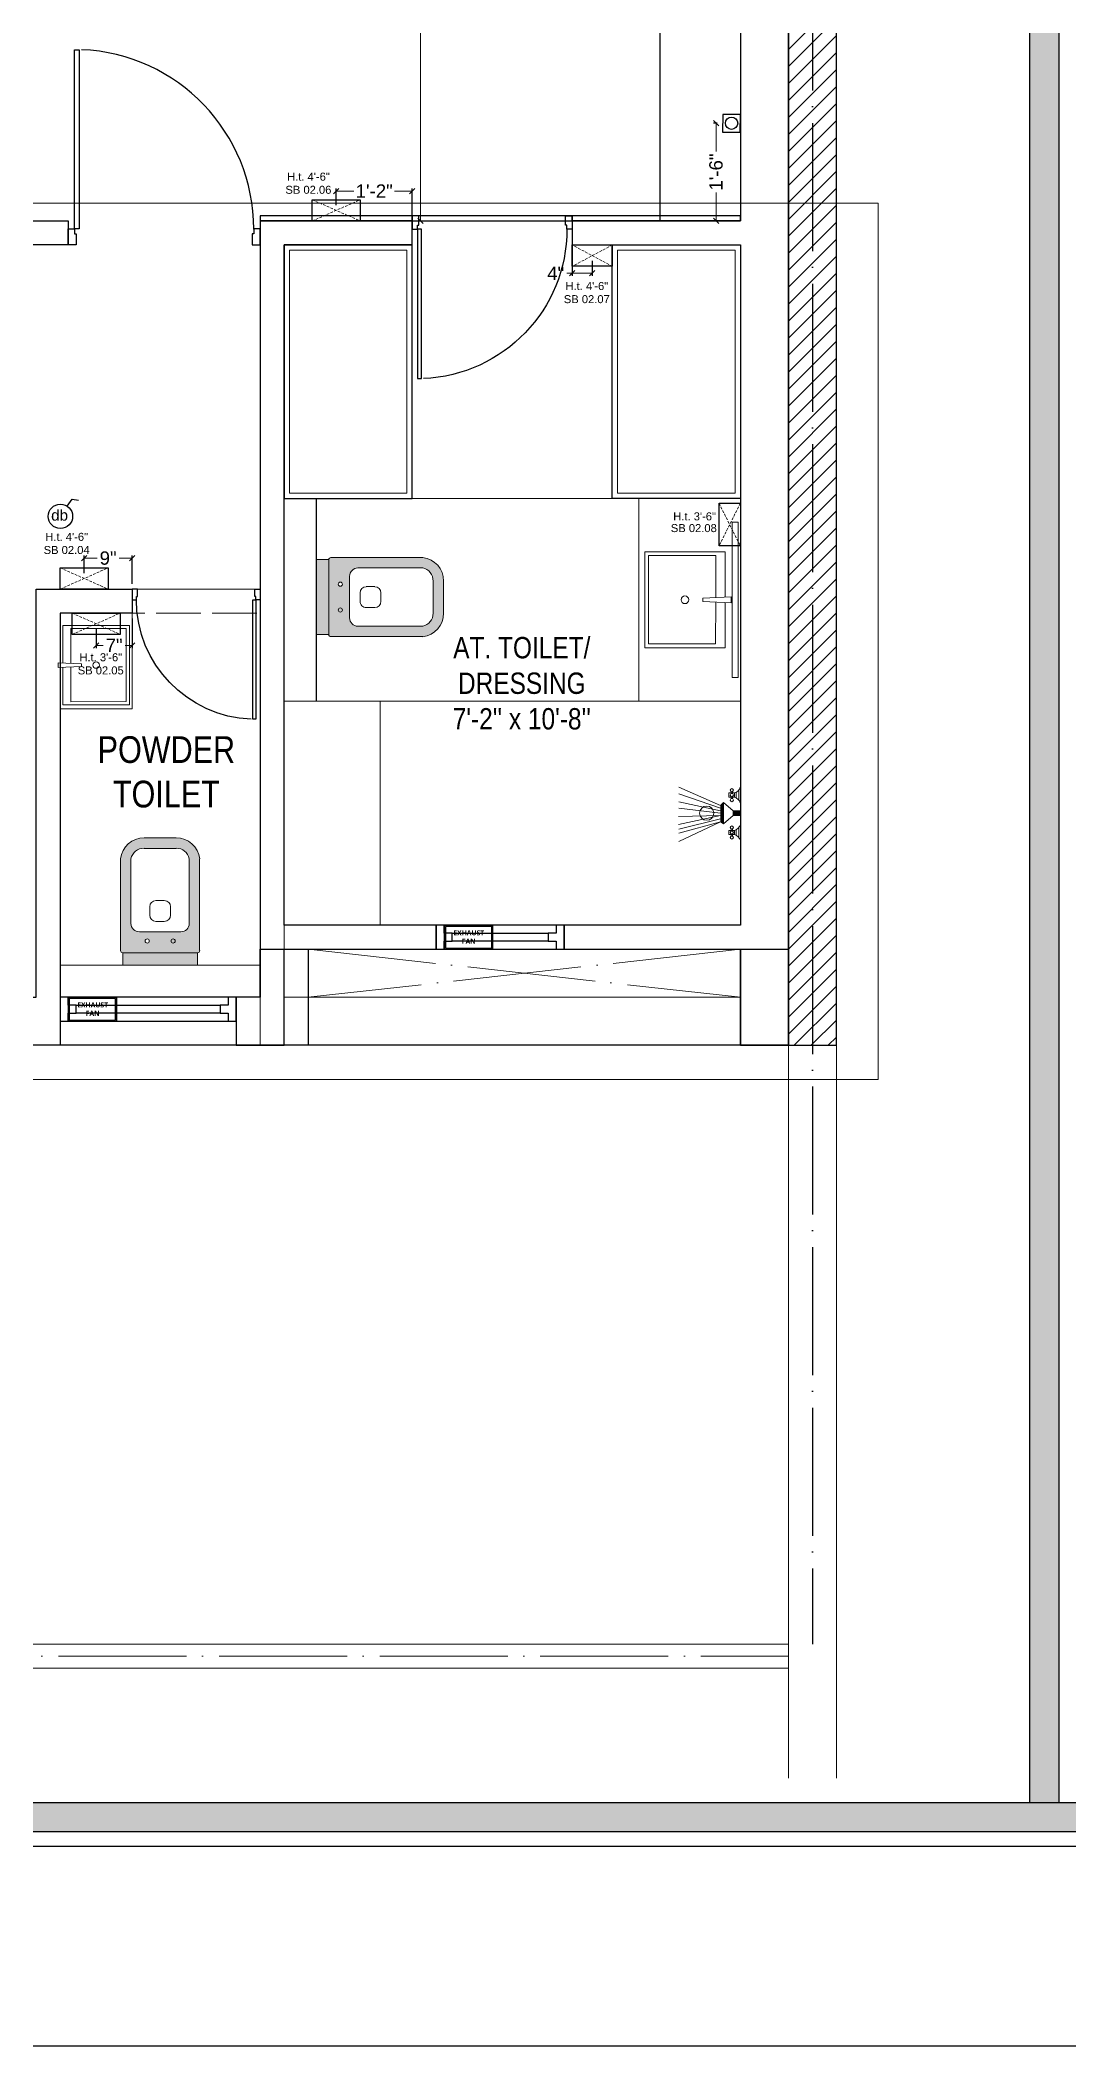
# Model space of a CAD drawing. Header units: millimetres. Extents: x 56222 to 3066687, y -650199 to -121287.
# Drawn here: x 142458 to 142650.9, y -177505.9 to -177130 of the extents above; entities that cross this region are included whole.
import ezdxf

# ---------------------------------------------------------------- set-up
doc = ezdxf.new("R2010")
doc.units = ezdxf.units.MM
doc.header["$MEASUREMENT"] = 0
doc.header["$PDMODE"] = 35
for name, pattern in [('ACAD_ISO02W100', [15, 12, -3]), ('ACAD_ISO04W100', [30, 24, -3, 0, -3]), ('DASHED', [0.75, 0.5, -0.25]), ('DASHED2', [0.375, 0.25, -0.125])]:
    doc.linetypes.add(name, pattern=pattern)
doc.layers.get('Defpoints').update_dxf_attribs({"color": 220})
doc.layers.add('AR DOOR', color=40, linetype='Continuous')
doc.layers.add('AR ELE-5', color=134, linetype='Continuous')
for name, color, linetype, lineweight in [('COLUMN', 1, 'Continuous', 30), ('dim05', 1, 'Continuous', 13), ('el', 7, 'Continuous', 20), ('ELEC-wires', 1, 'DASHED2', 13), ('Electrical', 84, 'Continuous', 30), ('ELEVATION ( SPIRAL STAIR )', 250, 'Continuous', 9), ('FIRST FLOOR ( TEXT )', 7, 'Continuous', 9), ('FURNITURE', 32, 'Continuous', 9), ('GROUND FLOOR', 7, 'Continuous', 9), ('GROUND FLOOR  ( HATCH )', 251, 'Continuous', 9), ('GROUND FLOOR  ( PLINE )', 251, 'Continuous', 30), ('Labelling', 1, 'Continuous', 25), ('NAME PLATE', 7, 'Continuous', 25), ('SECOND FLOOR', 7, 'Continuous', 9), ('SECOND FLOOR  ( PLINE )', 251, 'Continuous', 30), ('SECOND FLOOR ( PLine )', 7, 'Continuous', 30), ('SECOND FLOOR ( TEXT )', 7, 'Continuous', 9), ('UTILITY', 48, 'Continuous', 9), ('wall', 7, 'Continuous', 30), ('X_PLOT', 1, 'Continuous', 9), ('XX~SLAB ( BEAM )~ ( DIM )', 7, 'Continuous', 9), ('XX~STR BEAM', 5, 'ACAD_ISO02W100', 9)]:
    doc.layers.add(name, color=color, linetype=linetype, lineweight=lineweight)
doc.layers.add('XX~SLAB ( PLINE )', color=251, linetype='Continuous', plot=False)
doc.styles.add('Arial', font='arial.ttf')
doc.styles.add("Cn_BT_0'-0", font='swissc.ttf')
doc.styles.add('KATHA', font='swissc.ttf')
doc.styles.get("Standard").update_dxf_attribs({"font": 'arial.ttf', "height": 6})
doc.dimstyles.new('ISO-25', dxfattribs={"dimtxt": 2.5, "dimasz": 1, "dimexe": 0.5, "dimexo": 1, "dimtad": 0, "dimdec": 1, "dimlunit": 4, "dimtxsty": 'Standard', "dimblk": 'OBLIQUE', "dimcen": 2.5, "dimclrd": 1, "dimclre": 1, "dimclrt": 5, "dimadec": 0, "dimazin": 0, "dimtfac": 1, "dimtdec": 1, "dimtmove": 0, "dimatfit": 3, "dimfxl": 1, "dimlwd": -1, "dimarcsym": 0})

# ---------------------------------------------------------------- blocks, each defined once
blk = doc.blocks.new('LAYOUT FILE')
at = {"layer": 'NAME PLATE', "true_color": 0xd39e00}
h = blk.add_hatch(color=42, dxfattribs=at)
h.paths.add_polyline_path([(3346889.83, -513806.18), (3346889.83, -514260.7), (3347535.56, -514260.7), (3347535.56, -513806.18)])
h.paths.add_polyline_path([(3346894.36, -513810.71), (3347531.03, -513810.71), (3347531.03, -514256.17), (3346894.36, -514256.17)], flags=16)
blk.add_hatch(color=42, dxfattribs=at).paths.add_polyline_path([(3347433.6, -514256.17), (3347438.13, -514256.17), (3347438.13, -513806.18), (3347433.6, -513806.18)])
at = {"layer": 'NAME PLATE', "color": 42, "true_color": 0xd39e00}
for points in [[(3346887.56, -513803.91), (3347537.83, -513803.91), (3347537.83, -514262.96), (3346887.56, -514262.96)], [(3346889.83, -513806.18), (3347535.56, -513806.18), (3347535.56, -514260.7), (3346889.83, -514260.7)], [(3347433.6, -514256.17), (3347433.6, -513806.18), (3347438.13, -513806.18), (3347438.13, -514256.17)], [(3346894.36, -513810.71), (3347531.03, -513810.71), (3347531.03, -514256.17), (3346894.36, -514256.17)]]:
    blk.add_lwpolyline(points, close=True, dxfattribs=at)
blk = doc.blocks.new('A$C3EC62B37')
at = {"layer": 'FURNITURE', "lineweight": 30, "ltscale": 0.25, "true_color": 0xffffff}
h = blk.add_hatch(color=7, dxfattribs=at)
h.dxf.hatch_style = 1
h.paths.add_polyline_path([(-12.22, 0), (-12.22, 2.35), (-26.26, 2.35), (-26.26, 0)])
h.paths.add_polyline_path([(-26.26, 2.35), (-12.22, 2.35, 0.414214), (-11.83, 2.74), (-11.83, 19.96, 0.388639), (-16.24, 23.87), (-22.38, 23.87, 0.379499), (-26.65, 19.96), (-26.65, 2.74, 0.414214)])
h.paths.add_polyline_path([(-15.35, 6.26), (-23.13, 6.26, -0.414214), (-24.7, 7.83), (-24.7, 19.96, -0.349567), (-22.37, 21.91), (-16.24, 21.91, -0.364948), (-13.78, 19.96), (-13.78, 7.83, -0.414214)], flags=16)
h.paths.add_polyline_path([(-18.46, 8.22), (-20.02, 8.22, -0.414214), (-21.2, 9.39), (-21.2, 10.96, -0.414214), (-20.02, 12.13), (-18.46, 12.13, -0.414214), (-17.28, 10.96), (-17.28, 9.39, -0.414214)], flags=0)
h.paths.add_polyline_path([(-22.06, 4.53, -1), (-21.27, 4.53, -1)], flags=16)
at = {"layer": 'FURNITURE', "color": 0, "linetype": 'ByBlock', "lineweight": -2}
for p, q in [((-22.24, 23.87), (-16.24, 23.87)), ((-26.65, 2.74), (-26.65, 19.96)), ((-24.7, 7.83), (-24.7, 19.96)), ((-22.24, 21.91), (-16.24, 21.91)), ((-13.78, 7.83), (-13.78, 19.96)), ((-11.83, 2.74), (-11.83, 19.96)), ((-20.02, 12.13), (-18.46, 12.13)), ((-21.2, 9.39), (-21.2, 10.96)), ((-20.02, 8.22), (-18.46, 8.22)), ((-17.28, 9.39), (-17.28, 10.96)), ((-23.13, 6.26), (-15.35, 6.26)), ((-26.26, 2.35), (-12.22, 2.35)), ((-26.26, 2.35), (-26.26, 0)), ((-26.26, 0), (-12.22, 0)), ((-26.26, 0), (-12.22, 0)), ((-12.22, 2.35), (-12.22, 0))]:
    blk.add_line(p, q, dxfattribs=at)
for centre in [(-21.66, 4.53), (-16.81, 4.53)]:
    blk.add_circle(centre, 0.391, dxfattribs=at)
for centre, radius, start, end in [((-22.31, 19.5), 4.37, 89.0873, 174.0395), ((-16.17, 19.5), 4.37, 5.9605, 90.9127), ((-22.31, 19.48), 2.44, 88.437, 168.6348), ((-16.17, 19.48), 2.44, 11.3652, 91.563), ((-20.02, 10.96), 1.17, 90, 180), ((-18.46, 10.96), 1.17, 0, 90), ((-23.13, 7.83), 1.57, 180, 270), ((-20.02, 9.39), 1.17, 180, 270), ((-18.46, 9.39), 1.17, 270, 0), ((-15.35, 7.83), 1.57, 270, 0), ((-26.26, 2.74), 0.391, 180, 270), ((-12.22, 2.74), 0.391, 270, 0)]:
    blk.add_arc(centre, radius, start, end, dxfattribs=at)
blk = doc.blocks.new('*U356')
for points in [[(-40, 0), (0, 0), (0, 30), (10, 30), (10, 100), (-40, 100)], [(0, 0), (0, -1120), (30, -1120), (30, 0)], [(1160, 0), (1120, 0), (1120, 30), (1110, 30), (1110, 100), (1160, 100)]]:
    blk.add_lwpolyline(points, close=True)
at = {"layer": 'AR ELE-5', "linetype": 'ByBlock', "ltscale": 15}
blk.add_arc((-2, 1), 1122, 272.373, 359.9653, dxfattribs=at)
blk = doc.blocks.new('*U256')
for points in [[(-1160, 0), (-1120, 0), (-1120, 30), (-1110, 30), (-1110, 100), (-1160, 100)], [(0, 0), (0, -1120), (-30, -1120), (-30, 0)], [(40, 0), (0, 0), (0, 30), (-10, 30), (-10, 100), (40, 100)]]:
    blk.add_lwpolyline(points, close=True)
at = {"layer": 'AR ELE-5', "linetype": 'ByBlock', "ltscale": 15}
blk.add_arc((2, 1), 1122, 180.0347, 267.627, dxfattribs=at)
blk = doc.blocks.new('*U354')
for points in [[(-1160, 0), (-1120, 0), (-1120, 30), (-1110, 30), (-1110, 100), (-1160, 100)], [(0, 0), (0, -1120), (-30, -1120), (-30, 0)], [(40, 0), (0, 0), (0, 30), (-10, 30), (-10, 100), (40, 100)]]:
    blk.add_lwpolyline(points, close=True)
at = {"layer": 'AR ELE-5', "linetype": 'ByBlock', "ltscale": 15}
blk.add_arc((2, 1), 1122, 180.0347, 267.627, dxfattribs=at)
blk = doc.blocks.new('A$C07311617')
at = {"layer": 'UTILITY'}
h = blk.add_hatch(color=7, dxfattribs=at)
h.paths.add_polyline_path([(-3.13, 2.02), (-3.13, 0), (-3.74, 0), (-3.74, 0.46), (-3.74, 1.42)])
h.paths.add_polyline_path([(-3.13, 0), (-3.13, -0.46), (-3.13, -2.02), (-3.74, -1.59), (-3.74, -0.46), (-3.74, 0)])
h = blk.add_hatch(color=7, dxfattribs=at)
h.paths.add_polyline_path([(0, 0.46), (0, 0), (-1.35, 0), (-1.35, 0.46)])
h.paths.add_polyline_path([(0, 0), (0, -0.46), (-1.35, -0.46), (-1.35, 0)])
at = {"layer": 'UTILITY', "color": 7}
for p, q in [((-3.74, 1.42), (-11.52, 4.9)), ((-1.74, 3.79), (-1.74, 4.05)), ((-1.47, 3.79), (-1.47, 4.05)), ((-0.8, 3.9), (-0.8, 2.88)), ((-0.27, 2.44), (-0.27, 4.33)), ((-3.74, 0.94), (-11.52, 3.66)), ((-3.74, 0.46), (-11.52, 2.15)), ((-3.74, 0), (-11.52, 0.93)), ((-3.13, 2.02), (-3.74, 1.42)), ((-3.13, -0.46), (-3.13, 2.02)), ((-1.35, 0.46), (-3.13, 2.02)), ((-3.13, 0.46), (-3.13, 1.42)), ((-1.74, 2.99), (-1.74, 2.72)), ((-1.47, 2.99), (-1.47, 2.72)), ((-1.35, -0.46), (-1.35, 0.46)), ((-1.35, 0.46), (0, 0.46)), ((0, -0.46), (0, 0.46)), ((-3.74, -0.46), (-11.62, -0.61)), ((-3.74, -0.46), (-11.57, -2.09)), ((-3.74, -1.03), (-11.52, -2.96)), ((-3.74, -1.59), (-11.52, -5.3)), ((-3.74, -1.59), (-11.52, -3.73)), ((-3.74, -1.59), (-3.13, -2.02)), ((-3.13, -0.46), (-3.13, -2.02)), ((-1.35, -0.46), (-3.13, -2.02)), ((-1.74, -3.22), (-1.74, -2.95)), ((-1.47, -3.22), (-1.47, -2.95)), ((-1.35, -0.46), (0, -0.46)), ((-0.8, -4.13), (-0.8, -3.11)), ((-0.27, -2.68), (-0.27, -4.56)), ((-1.74, -4.02), (-1.74, -4.29)), ((-1.47, -4.02), (-1.47, -4.29))]:
    blk.add_line(p, q, dxfattribs=at)
for points in [[(-1.07, 2.99), (-2.14, 2.99), (-2.14, 3.79), (-1.07, 3.79)], [(-1.07, -3.22), (-2.14, -3.22), (-2.14, -4.02), (-1.07, -4.02)]]:
    blk.add_lwpolyline(points, close=True, dxfattribs=at)
for points in [[(-1.35, 0.46), (-3.13, 2.02)], [(-3.13, -2.02), (-1.35, -0.46)]]:
    blk.add_lwpolyline(points, dxfattribs=at)
for centre, radius in [((-1.6, 4.32), 0.298), ((-6.31, 0), 1.33), ((-1.6, 3.39), 0.298), ((-1.6, 2.45), 0.298), ((-1.6, -2.69), 0.298), ((-1.6, -3.62), 0.298), ((-1.6, -4.55), 0.298)]:
    blk.add_circle(centre, radius, dxfattribs=at)
for centre, start, end in [((-1.47, 5.26), 285.2551, 344.7449), ((-1.47, 1.52), 15.2551, 74.7449), ((-1.47, -1.75), 285.2551, 344.7449), ((-1.47, -5.49), 15.2551, 74.7449)]:
    blk.add_arc(centre, 1.52, start, end, dxfattribs=at)
blk = doc.blocks.new('_Oblique')
at = {"layer": 'wall', "color": 0, "lineweight": -2}
blk.add_line((-0.5, -0.5), (0.5, 0.5), dxfattribs=at)
blk = doc.blocks.new('*D424')
at = {"layer": 'Defpoints', "color": 0, "lineweight": 0, "transparency": 16777216}
for p in [(142584.72, -177145.56), (142585.96, -177145.56), (142574.23, -177163.89)]:
    blk.add_point(p, dxfattribs=at)
at = {"layer": 'dim05', "color": 1, "linetype": 'Continuous', "lineweight": -2, "transparency": 16777216}
for p, q in [((142584.96, -177145.56), (142584.22, -177145.56)), ((142575.23, -177163.89), (142585.22, -177163.89))]:
    blk.add_line(p, q, dxfattribs=at)
at = {"layer": 'dim05', "color": 1, "linetype": 'Continuous', "transparency": 16777216}
for p, q in [((142584.72, -177145.56), (142584.72, -177150.89)), ((142584.72, -177163.89), (142584.72, -177158.55))]:
    blk.add_line(p, q, dxfattribs=at)
at = {"layer": 'dim05', "color": 1, "transparency": 16777216}
for p, rotation in [((142584.72, -177145.56), 90), ((142584.72, -177163.89), 270)]:
    blk.add_blockref('_Oblique', p, dxfattribs=dict(at, rotation=rotation))
at = {"layer": 'dim05', "color": 5, "lineweight": 25, "transparency": 16777216, "insert": (142584.72, -177154.72), "char_height": 2.5, "attachment_point": 5, "rotation": 90, "style": 'Arial'}
blk.add_mtext('1\'-6"', dxfattribs=at)
blk = doc.blocks.new('6616')
at = {"color": 242, "linetype": 'DASHED', "true_color": 0xcd2027}
for p, q in [((386784.79, -36915.77), (386775.78, -36911.78)), ((386784.79, -36911.78), (386775.78, -36915.77))]:
    blk.add_line(p, q, dxfattribs=at)
at = {"layer": 'ELEC-wires', "color": 5, "linetype": 'ByBlock', "lineweight": 30, "ltscale": 4}
blk.add_lwpolyline([(386775.78, -36911.78), (386784.79, -36911.78), (386784.79, -36915.77), (386775.78, -36915.77)], close=True, dxfattribs=at)
blk = doc.blocks.new('*D490')
at = {"layer": 'Defpoints', "color": 0, "lineweight": 0, "transparency": 16777216}
for p in [(142529.34, -177088.14), (142532.28, -177088.14, -0.13), (142527.78, -177163.89, -0.13)]:
    blk.add_point(p, dxfattribs=at)
at = {"layer": 'dim05', "color": 1, "linetype": 'Continuous', "lineweight": -2, "transparency": 16777216}
for p, q in [((142531.28, -177088.14), (142528.84, -177088.14)), ((142528.78, -177163.89), (142529.84, -177163.89))]:
    blk.add_line(p, q, dxfattribs=at)
at = {"layer": 'dim05', "color": 1, "linetype": 'Continuous', "transparency": 16777216}
for p, q in [((142529.34, -177088.14), (142529.34, -177118.11)), ((142529.34, -177163.89), (142529.34, -177126.01))]:
    blk.add_line(p, q, dxfattribs=at)
at = {"layer": 'dim05', "color": 1, "transparency": 16777216}
for p, rotation in [((142529.34, -177088.14), 90), ((142529.34, -177163.89), 270)]:
    blk.add_blockref('_Oblique', p, dxfattribs=dict(at, rotation=rotation))
at = {"layer": 'dim05', "color": 5, "lineweight": 25, "transparency": 16777216, "insert": (142529.34, -177122.06), "char_height": 2.5, "attachment_point": 5, "rotation": 90, "style": 'Arial'}
blk.add_mtext('6\'-4"', dxfattribs=at)
blk = doc.blocks.new('*D497')
at = {"layer": 'Defpoints', "color": 0, "lineweight": 0, "transparency": 16777216}
for p in [(142475.28, -177227.09), (142466.28, -177230.9, -0.13), (142475.28, -177232.89, -0.13)]:
    blk.add_point(p, dxfattribs=at)
at = {"layer": 'dim05', "color": 1, "linetype": 'Continuous', "lineweight": -2, "transparency": 16777216}
for p, q in [((142466.28, -177229.9), (142466.28, -177226.59)), ((142475.28, -177231.89), (142475.28, -177226.59))]:
    blk.add_line(p, q, dxfattribs=at)
at = {"layer": 'dim05', "color": 1, "linetype": 'Continuous', "transparency": 16777216}
for p, q in [((142466.28, -177227.09), (142468.72, -177227.09)), ((142475.28, -177227.09), (142472.84, -177227.09))]:
    blk.add_line(p, q, dxfattribs=at)
at = {"layer": 'dim05', "color": 1, "transparency": 16777216, "rotation": 180}
blk.add_blockref('_Oblique', (142466.28, -177227.09), dxfattribs=at)
at = {"layer": 'dim05', "color": 1, "transparency": 16777216}
blk.add_blockref('_Oblique', (142475.28, -177227.09), dxfattribs=at)
at = {"layer": 'dim05', "color": 5, "lineweight": 25, "transparency": 16777216, "insert": (142470.78, -177227.09), "char_height": 2.5, "attachment_point": 5, "style": 'Arial'}
blk.add_mtext('9"', dxfattribs=at)
blk = doc.blocks.new('*D498')
at = {"layer": 'Defpoints', "color": 0, "lineweight": 0, "transparency": 16777216}
for p in [(142527.78, -177158.28), (142513.53, -177161.9, -0.13), (142527.78, -177163.89, -0.13)]:
    blk.add_point(p, dxfattribs=at)
at = {"layer": 'dim05', "color": 1, "linetype": 'Continuous', "lineweight": -2, "transparency": 16777216}
for p, q in [((142513.53, -177160.9), (142513.53, -177157.78)), ((142527.78, -177162.89), (142527.78, -177157.78))]:
    blk.add_line(p, q, dxfattribs=at)
at = {"layer": 'dim05', "color": 1, "linetype": 'Continuous', "transparency": 16777216}
for p, q in [((142513.53, -177158.28), (142516.82, -177158.28)), ((142527.78, -177158.28), (142524.48, -177158.28))]:
    blk.add_line(p, q, dxfattribs=at)
at = {"layer": 'dim05', "color": 1, "transparency": 16777216, "rotation": 180}
blk.add_blockref('_Oblique', (142513.53, -177158.28), dxfattribs=at)
at = {"layer": 'dim05', "color": 1, "transparency": 16777216}
blk.add_blockref('_Oblique', (142527.78, -177158.28), dxfattribs=at)
at = {"layer": 'dim05', "color": 5, "lineweight": 25, "transparency": 16777216, "insert": (142520.65, -177158.28), "char_height": 2.5, "attachment_point": 5, "style": 'Arial'}
blk.add_mtext('1\'-2"', dxfattribs=at)
blk = doc.blocks.new('*D501')
at = {"layer": 'Defpoints', "color": 0, "lineweight": 0, "transparency": 16777216}
for p in [(142468.53, -177239.38, -0.13), (142475.28, -177237.39, -0.13), (142475.28, -177243.43)]:
    blk.add_point(p, dxfattribs=at)
at = {"layer": 'dim05', "color": 1, "linetype": 'Continuous', "lineweight": -2, "transparency": 16777216}
for p, q in [((142468.53, -177240.38), (142468.53, -177243.93)), ((142475.28, -177238.39), (142475.28, -177243.93))]:
    blk.add_line(p, q, dxfattribs=at)
at = {"layer": 'dim05', "color": 1, "linetype": 'Continuous', "transparency": 16777216}
for p, q in [((142468.53, -177243.43), (142469.85, -177243.43)), ((142475.28, -177243.43), (142473.96, -177243.43))]:
    blk.add_line(p, q, dxfattribs=at)
at = {"layer": 'dim05', "color": 1, "transparency": 16777216, "rotation": 180}
blk.add_blockref('_Oblique', (142468.53, -177243.43), dxfattribs=at)
at = {"layer": 'dim05', "color": 1, "transparency": 16777216}
blk.add_blockref('_Oblique', (142475.28, -177243.43), dxfattribs=at)
at = {"layer": 'dim05', "color": 5, "lineweight": 25, "transparency": 16777216, "insert": (142471.9, -177243.43), "char_height": 2.5, "attachment_point": 5, "style": 'Arial'}
blk.add_mtext('7"', dxfattribs=at)
blk = doc.blocks.new('A$C1B9B2090')
at = {"layer": 'Electrical', "ltscale": 10}
blk.add_line((0, 4.97), (10.08, 4.97), dxfattribs=at)
at = {"layer": 'Electrical', "ltscale": 2}
for points in [[(0, 0), (10.08, 0), (10.08, 4.97), (0, 4.97)], [(0.25, 0.25), (9.83, 0.25), (9.83, 4.72), (0.25, 4.72)]]:
    blk.add_lwpolyline(points, close=True, dxfattribs=at)
at = {"layer": 'Electrical', "ltscale": 2, "insert": (1.5, 3.92), "char_height": 1.05, "width": 7.1646, "attachment_point": 1}
blk.add_mtext('\\pxqc;{\\fMalgun Gothic|b1|i0|c0|p34;\\W5.565;\\C0;\\W1;EXHAUST \\P\\W7.7995;\\W1;FAN}', dxfattribs=at)
blk = doc.blocks.new('*D502')
at = {"layer": 'Defpoints', "color": 0, "lineweight": 0, "transparency": 16777216}
for p in [(142557.78, -177167.44, -0.13), (142561.53, -177170.39, -0.13), (142557.78, -177173.7)]:
    blk.add_point(p, dxfattribs=at)
at = {"layer": 'dim05', "color": 1, "linetype": 'Continuous', "lineweight": -2, "transparency": 16777216}
for p, q in [((142557.78, -177168.44), (142557.78, -177174.2)), ((142561.53, -177171.39), (142561.53, -177174.2))]:
    blk.add_line(p, q, dxfattribs=at)
at = {"layer": 'dim05', "color": 1, "linetype": 'Continuous', "transparency": 16777216}
for p, q in [((142557.78, -177173.7), (142556.78, -177173.7)), ((142561.53, -177173.7), (142557.78, -177173.7))]:
    blk.add_line(p, q, dxfattribs=at)
at = {"layer": 'dim05', "color": 1, "transparency": 16777216, "rotation": 180}
blk.add_blockref('_Oblique', (142557.78, -177173.7), dxfattribs=at)
at = {"layer": 'dim05', "color": 1, "transparency": 16777216}
blk.add_blockref('_Oblique', (142561.53, -177173.7), dxfattribs=at)
at = {"layer": 'dim05', "color": 5, "lineweight": 25, "transparency": 16777216, "insert": (142554.67, -177173.7), "char_height": 2.5, "attachment_point": 5, "style": 'Arial'}
blk.add_mtext('4"', dxfattribs=at)

msp = doc.modelspace()

# ---------------------------------------------------------------- hatches: boundary and pattern name
at = {"layer": 'GROUND FLOOR  ( HATCH )'}
h = msp.add_hatch(dxfattribs=at)
h.set_pattern_fill('ANSI31', color=6, scale=18, style=0)
h.set_pattern_definition([(45, (26066.5937, -14699.215), (-1.590990258, 1.590990258), [])])
h.paths.add_polyline_path([(142607.2796, -176974.8895), (142598.2796, -176974.8895), (142598.2796, -177318.3895), (142607.2796, -177318.3895)])

# ---------------------------------------------------------------- linework, layer by layer
at = {"layer": 'COLUMN', "elevation": -0.1256}
msp.add_lwpolyline([(142499.2796, -177309.3895), (142499.2796, -177300.3895), (142508.2796, -177300.3895), (142508.2796, -177318.3895), (142499.2796, -177318.3895)], dxfattribs=at)
msp.add_lwpolyline([(142589.2796, -177300.3895), (142598.2796, -177300.3895), (142598.2796, -177318.3895), (142589.2796, -177318.3895)], close=True, dxfattribs=at)
at = {"layer": 'ELEVATION ( SPIRAL STAIR )', "color": 5, "elevation": -0.1256}
msp.add_lwpolyline([(142587.7324, -177249.4491), (142588.8889, -177249.4491), (142588.8889, -177220.3502), (142587.7324, -177220.3502)], close=True, dxfattribs=at)
at = {"layer": 'FURNITURE', "lineweight": 30}
for p, q in [((142574.226, -177163.8895, -0.1256), (142574.226, -177128.1872, -0.1256)), ((142527.7796, -177163.8895, -0.1256), (142527.7796, -177162.9278, -0.1256)), ((142557.7796, -177163.8895, -0.1256), (142557.7796, -177162.9278, -0.1256))]:
    msp.add_line(p, q, dxfattribs=at)
at = {"layer": 'FURNITURE'}
msp.add_line((142570.2797, -177253.8895, -0.1256), (142570.2797, -177215.8895, -0.1256), dxfattribs=at)
at = {"layer": 'FURNITURE', "lineweight": 30, "elevation": -0.1256}
for points in [[(142499.2796, -177163.8895), (142589.2796, -177163.8895), (142589.2796, -177162.9278), (142499.2796, -177162.9278)], [(142565.2797, -177168.3895), (142589.2797, -177168.3895), (142589.2797, -177215.8895), (142565.2797, -177215.8895)]]:
    msp.add_lwpolyline(points, close=True, dxfattribs=at)
msp.add_lwpolyline([(142503.7797, -177168.3895), (142503.7797, -177215.8895), (142527.7797, -177215.8895), (142527.7797, -177168.3895), (142503.7797, -177168.3895)], dxfattribs=at)
at = {"layer": 'FURNITURE', "elevation": -0.1256}
for points in [[(142504.7797, -177169.3895), (142504.7797, -177214.8895), (142526.7797, -177214.8895), (142526.7797, -177169.3895)], [(142588.2797, -177169.3895), (142588.2797, -177214.8895), (142566.2797, -177214.8895), (142566.2797, -177169.3895)], [(142582.2385, -177234.6103), (142582.2381, -177235.1819), (142587.5348, -177235.4398), (142587.5356, -177234.3595)], [(142475.2796, -177237.3895), (142461.7796, -177237.3895), (142461.7796, -177255.3484), (142475.2796, -177255.3484)], [(142465.7757, -177246.9072), (142465.776, -177247.3797), (142461.3978, -177247.5928), (142461.3972, -177246.6999)], [(142503.7797, -177253.8895), (142521.7797, -177253.8895), (142521.7797, -177295.8895), (142503.7797, -177295.8895)]]:
    msp.add_lwpolyline(points, close=True, dxfattribs=at)
at = {"layer": 'FURNITURE', "color": 1, "lineweight": 30, "ltscale": 4}
msp.add_lwpolyline([(142463.1265, -177217.3524), (142464.0449, -177216.0278), (142465.2279, -177216.2147)], dxfattribs=at)
at = {"layer": 'FURNITURE', "elevation": -0.1256}
for points in [[(142586.4546, -177235.3872), (142586.4402, -177243.8983), (142571.3462, -177243.8895), (142571.3669, -177225.8895), (142586.4608, -177225.8983), (142586.4553, -177234.4107)], [(142584.6543, -177235.2996), (142584.6402, -177243.1769), (142572.0669, -177243.1698), (142572.0865, -177226.6102), (142584.6599, -177226.6172), (142584.6548, -177234.4959)], [(142462.2907, -177247.5493), (142462.3027, -177254.5843), (142474.7789, -177254.5771), (142474.7618, -177239.6988), (142462.2856, -177239.7061), (142462.2902, -177246.7422)], [(142463.7788, -177247.4769), (142463.7904, -177253.9881), (142474.1832, -177253.9822), (142474.1669, -177240.2945), (142463.7742, -177240.3004), (142463.7784, -177246.8126)]]:
    msp.add_lwpolyline(points, dxfattribs=at)
at = {"layer": 'FURNITURE', "color": 1, "lineweight": 30, "ltscale": 4}
msp.add_circle((142461.8423, -177219.2502), 2.2915, dxfattribs=at)
at = {"layer": 'FURNITURE'}
for centre, radius in [((142578.8932, -177234.8939, -0.1256), 0.7202), ((142468.5408, -177247.1416, -0.1256), 0.5953)]:
    msp.add_circle(centre, radius, dxfattribs=at)
at = {"layer": 'GROUND FLOOR'}
for p, q in [((142598.2796, -176934.8406, -0.1256), (142598.2796, -177455.7734, -0.1256)), ((142607.2796, -176934.8406, -0.1256), (142607.2796, -177455.7734, -0.1256)), ((142503.7797, -177215.8895, -0.1256), (142589.2797, -177215.8895, -0.1256)), ((142503.7797, -177253.8895, -0.1256), (142589.2797, -177253.8895, -0.1256)), ((142102.5296, -177430.6395, -0.1256), (142598.2796, -177430.6395, -0.1256)), ((142098.0296, -177435.1395, -0.1256), (142598.2796, -177435.1395, -0.1256))]:
    msp.add_line(p, q, dxfattribs=at)
at = {"layer": 'GROUND FLOOR', "color": 1, "linetype": 'ACAD_ISO04W100'}
msp.add_line((142602.7796, -176934.8406, -0.1256), (142602.7796, -177318.3895, -0.1256), dxfattribs=at)
at = {"layer": 'GROUND FLOOR', "color": 1, "linetype": 'ACAD_ISO04W100', "elevation": -0.1256}
msp.add_lwpolyline([(142598.2796, -176970.3895), (142100.2796, -176970.3895), (142100.2796, -177432.8895), (142598.2796, -177432.8895)], dxfattribs=at)
at = {"layer": 'GROUND FLOOR', "color": 6, "lineweight": 30, "elevation": -0.1256}
msp.add_lwpolyline([(142607.2796, -176974.8895), (142598.2796, -176974.8895), (142598.2796, -177318.3895), (142607.2796, -177318.3895)], close=True, dxfattribs=at)
at = {"layer": 'GROUND FLOOR  ( PLINE )', "elevation": -0.1256}
msp.add_lwpolyline([(142509.7797, -177215.8895), (142509.7797, -177253.8895)], dxfattribs=at)
at = {"layer": 'Labelling', "lineweight": 0, "ltscale": 10}
msp.add_lwpolyline([(142342.1898, -177160.5352), (142615.098, -177160.5352), (142615.098, -177324.8038), (142342.1898, -177324.8038)], close=True, dxfattribs=at)
at = {"layer": 'SECOND FLOOR'}
for p, q in [((142589.2796, -177012.3895, -0.1256), (142589.2796, -177163.8895, -0.1256)), ((142499.2796, -177163.8895, -0.1256), (142527.7796, -177163.8895, -0.1256)), ((142499.2796, -177168.3895, -0.1256), (142499.2796, -177163.8895, -0.1256)), ((142527.7796, -177163.8895, -0.1256), (142527.7796, -177168.3895, -0.1256)), ((142557.7796, -177163.8895, -0.1256), (142589.2796, -177163.8895, -0.1256)), ((142557.7796, -177163.8895, -0.1256), (142557.7796, -177168.3895, -0.1256)), ((142499.2796, -177168.3895, -0.1256), (142499.2796, -177318.3895, -0.1256)), ((142499.2796, -177168.3895, -0.1256), (142499.2796, -177168.3895, -0.1256)), ((142503.7796, -177168.3895, -0.1256), (142503.7796, -177318.3895, -0.1256)), ((142589.2796, -177168.3895, -0.1256), (142589.2796, -177295.8895, -0.1256)), ((142499.2796, -177232.8895, -0.1256), (142457.2796, -177232.8895, -0.1256)), ((142469.2796, -177237.3895, -0.1256), (142461.7796, -177237.3895, -0.1256)), ((142461.7796, -177237.3895, -0.1256), (142461.7796, -177318.3895, -0.1256)), ((142503.7796, -177295.8895, -0.1256), (142589.2796, -177295.8895, -0.1256)), ((142503.7796, -177300.3895, -0.1256), (142589.2796, -177300.3895, -0.1256)), ((142589.2796, -177300.3895, -0.1256), (142589.2796, -177318.3895, -0.1256)), ((142499.2796, -177303.3895, -0.1256), (142461.7796, -177303.3895, -0.1256)), ((142589.2796, -177309.3895, -0.1256), (142503.7796, -177309.3895, -0.1256)), ((142598.2796, -177318.3895, -0.1256), (142197.7796, -177318.3895, -0.1256))]:
    msp.add_line(p, q, dxfattribs=at)
at = {"layer": 'SECOND FLOOR', "linetype": 'ACAD_ISO02W100', "ltscale": 0.7}
msp.add_line((142469.2796, -177237.3895, -0.1256), (142499.2796, -177237.3895, -0.1256), dxfattribs=at)
at = {"layer": 'SECOND FLOOR', "color": 1, "linetype": 'ACAD_ISO04W100'}
for p, q in [((142508.2796, -177300.3895, -0.1256), (142589.2796, -177309.3895, -0.1256)), ((142589.2796, -177300.3895, -0.1256), (142508.2796, -177309.3895, -0.1256))]:
    msp.add_line(p, q, dxfattribs=at)
at = {"layer": 'SECOND FLOOR  ( PLINE )', "elevation": -0.1256}
for points in [[(142416.7796, -177168.3895), (142397.2796, -177168.3895), (142397.2796, -177163.8895), (142416.7796, -177163.8895), (142416.7796, -177012.3895), (142347.7796, -177012.3895), (142347.7796, -177007.8895), (142493.2789, -177007.8895), (142493.2789, -177012.3895), (142421.2796, -177012.3895), (142421.2796, -177163.8895), (142463.2796, -177163.8895), (142463.2796, -177168.3895), (142421.2796, -177168.3895)], [(142598.2796, -177007.8895), (142553.2796, -177007.8895), (142553.2796, -177012.3895), (142589.2796, -177012.3895), (142589.2796, -177163.8895), (142557.7796, -177163.8895), (142557.7796, -177168.3895), (142589.2796, -177168.3895), (142589.2796, -177295.8895), (142556.2746, -177295.8895), (142556.2746, -177300.3895), (142589.2796, -177300.3895), (142589.2796, -177318.3895), (142598.2796, -177318.3895)]]:
    msp.add_lwpolyline(points, close=True, dxfattribs=at)
at = {"layer": 'SECOND FLOOR ( PLine )', "elevation": -0.1256}
for points in [[(142499.2796, -177318.3895), (142499.2796, -177318.3895), (142503.7796, -177318.3895), (142503.7796, -177300.3895), (142532.2746, -177300.3895), (142532.2746, -177295.8895), (142503.7796, -177295.8895), (142503.7796, -177168.3895), (142527.7796, -177168.3895), (142527.7796, -177163.8895), (142499.2796, -177163.8895), (142499.2796, -177168.3895), (142499.2796, -177168.3895), (142499.2796, -177309.3895)], [(142499.2796, -177309.3895), (142494.7796, -177309.3895), (142494.7796, -177318.3895), (142499.2796, -177318.3895)]]:
    msp.add_lwpolyline(points, dxfattribs=at)
msp.add_lwpolyline([(142461.7796, -177232.8895), (142475.2796, -177232.8895), (142475.2796, -177237.3895), (142461.7796, -177237.3895), (142461.7796, -177237.3895), (142461.7796, -177318.3895), (142398.7796, -177318.3895), (142398.7796, -177309.3895), (142457.2796, -177309.3895), (142457.2796, -177232.8895)], close=True, dxfattribs=at)
at = {"layer": 'X_PLOT', "linetype": 'ACAD_ISO04W100', "lineweight": 30}
msp.add_line((142602.7796, -176934.8406, -0.1256), (142602.7796, -177430.6395, -0.1256), dxfattribs=at)
at = {"layer": 'XX~SLAB ( BEAM )~ ( DIM )', "color": 242, "linetype": 'DASHED', "true_color": 0xcd2027}
for p, q in [((142565.2797, -177172.3895, -0.1256), (142557.7796, -177168.3895, -0.1256)), ((142565.2797, -177168.3895, -0.1256), (142557.7796, -177172.3895, -0.1256)), ((142589.2796, -177216.7955, -0.1256), (142585.2796, -177224.7955, -0.1256)), ((142585.2796, -177216.7955, -0.1256), (142589.2796, -177224.7955, -0.1256))]:
    msp.add_line(p, q, dxfattribs=at)
at = {"layer": 'XX~SLAB ( BEAM )~ ( DIM )', "color": 3, "lineweight": 30}
msp.add_lwpolyline([(142840.5563, -176852.8868), (140057.6713, -176852.8868), (140057.6713, -177505.9443), (142840.5563, -177505.9443)], close=True, dxfattribs=at)
at = {"layer": 'XX~SLAB ( BEAM )~ ( DIM )', "color": 6, "lineweight": 30, "elevation": -0.1256}
msp.add_lwpolyline([(142585.9523, -177147.2126), (142589.271, -177147.2126), (142589.2882, -177143.9024), (142585.9695, -177143.9024)], close=True, dxfattribs=at)
at = {"layer": 'XX~SLAB ( BEAM )~ ( DIM )', "color": 6, "lineweight": 30}
msp.add_circle((142587.6246, -177145.5575, -0.1256), 1.1551, dxfattribs=at)
at = {"layer": 'XX~SLAB ( PLINE )'}
msp.add_line((142499.2796, -177309.3895, -0.1256), (142461.7796, -177309.3895, -0.1256), dxfattribs=at)
at = {"layer": 'XX~SLAB ( PLINE )', "elevation": -0.1256}
for points in [[(142193.2796, -177007.8895), (142598.2796, -177007.8895), (142598.2796, -177318.3895), (142589.2796, -177318.3895), (142569.475, -177318.3895), (142529.1378, -177318.3895), (142503.7796, -177318.3895), (142356.7796, -177318.3895), (142283.5361, -177318.3895), (142193.2796, -177318.3895)], [(142556.2746, -177295.8895), (142554.7746, -177295.8895), (142554.7746, -177297.3895), (142553.2746, -177297.3895), (142553.2746, -177298.8895), (142535.2746, -177298.8895), (142535.2746, -177297.3895), (142533.7746, -177297.3895), (142533.7746, -177295.8895), (142532.2746, -177295.8895), (142532.2746, -177300.3895), (142533.7746, -177300.3895), (142533.7746, -177298.8895), (142535.2746, -177298.8895), (142535.2746, -177297.3895), (142553.2746, -177297.3895), (142553.2746, -177298.8895), (142554.7746, -177298.8895), (142554.7746, -177300.3895), (142556.2746, -177300.3895), (142556.2746, -177295.8895), (142532.2746, -177295.8895), (142532.2746, -177300.3895), (142556.2746, -177300.3895)], [(142494.7796, -177309.3895), (142493.2796, -177309.3895), (142493.2796, -177310.8895), (142491.7796, -177310.8895), (142491.7796, -177312.3895), (142464.7796, -177312.3895), (142464.7796, -177310.8895), (142463.2796, -177310.8895), (142463.2796, -177309.3895), (142461.7796, -177309.3895), (142461.7796, -177313.8895), (142463.2796, -177313.8895), (142463.2796, -177312.3895), (142464.7796, -177312.3895), (142464.7796, -177310.8895), (142491.7796, -177310.8895), (142491.7796, -177312.3895), (142493.2796, -177312.3895), (142493.2796, -177313.8895), (142494.7796, -177313.8895), (142494.7796, -177309.3895), (142461.7796, -177309.3895), (142461.7796, -177313.8895), (142494.7796, -177313.8895)]]:
    msp.add_lwpolyline(points, close=True, dxfattribs=at)
at = {"layer": 'XX~STR BEAM', "lineweight": 30, "elevation": -0.1256}
for points in [[(142565.2797, -177168.3895), (142565.2797, -177172.3895), (142557.7796, -177172.3895), (142557.7796, -177168.3895)], [(142585.2796, -177216.7955), (142589.2796, -177216.7955), (142589.2796, -177224.7955), (142585.2796, -177224.7955)]]:
    msp.add_lwpolyline(points, close=True, dxfattribs=at)

# ---------------------------------------------------------------- block references
at = {"xscale": 0.9052782660299882, "yscale": 0.9052782660299882, "zscale": 0.9052782660299882}
for p in [(142533.7746, -177300.3895, -0.1256), (142463.2796, -177313.8895, -0.1256)]:
    msp.add_blockref('A$C1B9B2090', p, dxfattribs=at)
at = {"layer": 'AR DOOR', "linetype": 'ByBlock', "lineweight": -2, "extrusion": (0, 0, -1), "xscale": -0.02999999999996949, "yscale": 0.02999999999996949, "zscale": -0.02999999999996949, "rotation": 180}
msp.add_blockref('*U256', (-142464.4796, -177165.3895, 0.1256), dxfattribs=at)
at = {"layer": 'AR DOOR', "linetype": 'ByBlock', "lineweight": -2, "extrusion": (0, 0, -1)}
for name, p, xscale, yscale, zscale in [('*U354', (-142528.7796, -177165.4278, 0.1256), 0.02500000000004618, 0.02500000000004618, -0.02500000000004618), ('*U356', (-142498.4796, -177234.8895, 0.1256), 0.02000000000004664, 0.02000000000004664, -0.02000000000004664)]:
    msp.add_blockref(name, p, dxfattribs=dict(at, xscale=xscale, yscale=yscale, zscale=zscale))
at = {"layer": 'el', "color": 1, "rotation": 180}
for p in [(529293.8169, -214075.6733, -0.1256), (529246.5669, -214144.6733, -0.1256), (529248.8169, -214153.1601, -0.1256)]:
    msp.add_blockref('6616', p, dxfattribs=at)
at = {"layer": 'FURNITURE', "rotation": 270.0000000028459}
msp.add_blockref('A$C3EC62B37', (142509.7797, -177253.6284, -0.1256), dxfattribs=at)
at = {"layer": 'FURNITURE', "lineweight": 18, "rotation": 0.03312803684924393}
msp.add_blockref('A$C07311617', (142589.2797, -177274.8895, -0.1256), dxfattribs=at)
at = {"layer": 'FURNITURE'}
msp.add_blockref('A$C3EC62B37', (142499.7686, -177303.3895, -0.1256), dxfattribs=at)
at = {"layer": 'NAME PLATE', "lineweight": 0, "xscale": 1.209046105522275, "yscale": 1.209046105522275, "zscale": 1.209046105522275}
msp.add_blockref('LAYOUT FILE', (-3904558.0324, 444299.0561), dxfattribs=at)

# ---------------------------------------------------------------- texts
at = {"layer": 'Electrical', "color": 5, "transparency": 33554687}
for s, p in [('SB 02.06', (142504.0095, -177158.7922)), ('SB 02.07', (142556.1869, -177179.2921, -0.1256)), ('SB 02.08', (142576.2454, -177222.2016, -0.1256)), ('SB 02.04', (142458.6947, -177226.3048)), ('SB 02.05', (142465.084, -177248.8753))]:
    msp.add_text(s, height=1.5, dxfattribs=at).set_placement(p)
at = {"layer": 'Electrical', "color": 240, "true_color": 0xed1f24, "transparency": 33554687}
for s, p in [('H.t. 4\'-6"', (142504.3217, -177156.3297)), ('H.t. 4\'-6"', (142556.4991, -177176.8296, -0.1256)), ('H.t. 3\'-6"', (142576.6966, -177220.0038, -0.1256)), ('H.t. 4\'-6"', (142459.0069, -177223.8424)), ('H.t. 3\'-6"', (142465.3962, -177246.4128))]:
    msp.add_text(s, height=1.5, dxfattribs=at).set_placement(p)
at = {"layer": 'Electrical', "color": 1, "insert": (142463.2637, -177218.0147), "char_height": 2.03575, "attachment_point": 3}
msp.add_mtext_dynamic_manual_height_columns('db', width=2.035749, gutter_width=0.6786, heights=[2.6009], dxfattribs=at)
at = {"layer": 'FIRST FLOOR ( TEXT )', "insert": (142548.3193, -177250.5586, -0.1256), "char_height": 4, "attachment_point": 5, "style": 'KATHA'}
msp.add_mtext("AT. TOILET/\\PDRESSING\\P7'-2'' x 10'-8''", dxfattribs=at)
at = {"layer": 'SECOND FLOOR ( TEXT )', "insert": (142481.6983, -177267.1728, -0.1256), "char_height": 5, "attachment_point": 5, "style": "Cn_BT_0'-0"}
msp.add_mtext('POWDER\\PTOILET', dxfattribs=at)

# ---------------------------------------------------------------- dimensions: what is measured, and where the dimension line sits
at = {"layer": 'dim05', "color": 27, "lineweight": 25, "true_color": 0x7d5120}
dim = msp.add_linear_dim(base=(142529.3428041921, -177088.1394949866), p1=(142527.7796320489, -177163.8894949867, -0.1256346067), p2=(142532.279632049, -177088.1394949866, -0.1256346067), angle=90, dimstyle='ISO-25', override={"dimtxsty": 'Arial'}, dxfattribs=at)
dim.commit()
dim.dimension.update_dxf_attribs({"geometry": '*D490', "text_midpoint": (142529.342804192, -177122.0598565147), "dimtype": 160})
dim = msp.add_linear_dim(base=(142584.7153, -177145.5575, -0.1256), p1=(142574.226, -177163.8895, -0.1256), p2=(142585.9609, -177145.5575, -0.1256), angle=90, dimstyle='ISO-25', override={"dimdec": 0, "dimtxsty": 'Arial'}, dxfattribs=at)
dim.commit()
dim.dimension.update_dxf_attribs({"geometry": '*D424', "text_midpoint": (142584.7153, -177154.7235, -0.1256)})
for base, p1, p2, picture, middle in [((142527.7796, -177158.282), (142513.5296, -177161.8961, -0.1256), (142527.7796, -177163.8895, -0.1256), '*D498', (142520.6546, -177158.282)), ((142557.7796, -177173.6995), (142561.5297, -177170.3895, -0.1256), (142557.7796, -177167.437, -0.1256), '*D502', (142554.6676, -177173.6995)), ((142475.2796, -177227.0895), (142466.2796, -177230.8961, -0.1256), (142475.2796, -177232.8895, -0.1256), '*D497', (142470.7796, -177227.0895)), ((142475.2796, -177243.4273), (142468.5296, -177239.3829, -0.1256), (142475.2796, -177237.3895, -0.1256), '*D501', (142471.9046, -177243.4273))]:
    dim = msp.add_linear_dim(base=base, p1=p1, p2=p2, dimstyle='ISO-25', override={"dimdec": 0, "dimtxsty": 'Arial'}, dxfattribs=at)
    dim.commit()
    dim.dimension.update_dxf_attribs({"geometry": picture, "text_midpoint": middle})

doc.saveas('drawing.dxf')
